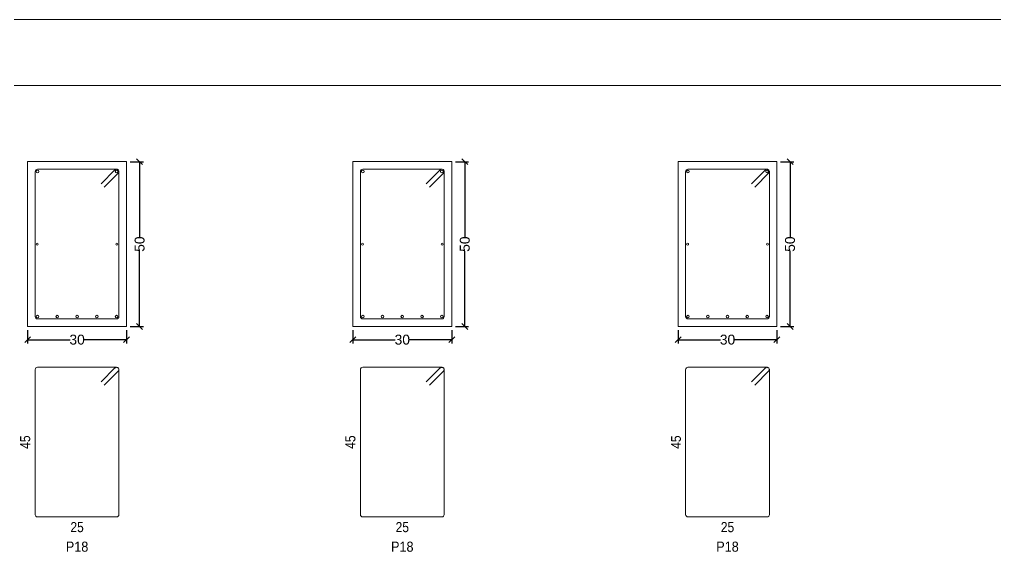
# Model space of a CAD drawing. Header units: millimetres. Extents: x 2 to 158, y -69 to 77.
# Drawn here: x 22.11 to 36.92, y 37.59 to 45.7 of the extents above; entities that cross this region are included whole.
import ezdxf
from ezdxf.enums import TextEntityAlignment as Align

# ---------------------------------------------------------------- set-up
doc = ezdxf.new("R2010")
doc.units = ezdxf.units.MM
for name, color, linetype, lineweight in [('ARM_LONGITUDINAL_Ø6', 151, 'Continuous', 9), ('ARM_LONGITUDINAL_Ø8', 32, 'Continuous', 9), ('ARM_TRANSVERSAL_Ø6', 151, 'Continuous', 9), ('RECUAD_LIMITES', 2, 'Continuous', 0), ('RECUAD_MARCO', 1, 'Continuous', 20), ('SEC_CONT_VIG_HORMIGON_SECCION', 2, 'Continuous', 9), ('SEC_COTAS_SEC_DIM_VIGA', 122, 'Continuous', 0), ('SEC_COTAS_TEXTOS_DESPIECE_ESTRIBADO', 122, 'Continuous', 0), ('SEC_REF_TXT_POSICIONES_ARM_ESTRIBOS', 1, 'Continuous', 9)]:
    doc.layers.add(name, color=color, linetype=linetype, lineweight=lineweight)
doc.styles.add('CYPETXT_0.225_romans', font='arial.ttf', dxfattribs={"height": 0.15})
doc.styles.add('CYPETXT_romans', font='arial.ttf', dxfattribs={"height": 0.2})
doc.dimstyles.new('cype_oblique', dxfattribs={"dimtxt": 0.18, "dimasz": 0.18, "dimexe": 0.05625, "dimexo": 0.05625, "dimgap": 0, "dimtad": 0, "dimdec": 4, "dimzin": 0, "dimdsep": 46, "dimtxsty": 'CYPETXT_0.225_romans', "dimblk": 'OBLIQUE', "dimtsz": 0.045, "dimcen": 0.09, "dimadec": 0, "dimazin": 0, "dimtfac": 1, "dimtdec": 4, "dimtofl": 0, "dimtmove": 2, "dimatfit": 3, "dimfxl": 1, "dimtolj": 1, "dimtzin": 0, "dimarcsym": 0})

# ---------------------------------------------------------------- blocks, each defined once
blk = doc.blocks.new('*D277')
at = {"layer": 'Defpoints', "color": 0, "transparency": 16777216}
for p in [(22.231, 41.048), (23.731, 41.048), (23.731, 40.849)]:
    blk.add_point(p, dxfattribs=at)
at = {"layer": 'SEC_COTAS_SEC_DIM_VIGA', "color": 0, "lineweight": -2, "transparency": 16777216}
for p, q in [((22.186, 40.804), (22.276, 40.894)), ((22.231, 40.992), (22.231, 40.792)), ((23.686, 40.804), (23.776, 40.894)), ((23.731, 40.992), (23.731, 40.792)), ((22.231, 40.849), (22.874, 40.849)), ((23.731, 40.849), (23.088, 40.849))]:
    blk.add_line(p, q, dxfattribs=at)
at = {"layer": 'SEC_COTAS_SEC_DIM_VIGA', "color": 0, "transparency": 16777216, "insert": (22.981, 40.849), "char_height": 0.15, "attachment_point": 5, "style": 'CYPETXT_0.225_romans'}
blk.add_mtext('\\A1;30', dxfattribs=at)
blk = doc.blocks.new('_OBLIQUE')
at = {"color": 0, "linetype": 'ByBlock', "lineweight": -2}
blk.add_line((-0.5, -0.5), (0.5, 0.5), dxfattribs=at)
blk = doc.blocks.new('*D278')
at = {"layer": 'Defpoints', "color": 0, "transparency": 16777216}
for p in [(23.731, 43.548), (23.93, 43.548), (23.731, 41.048)]:
    blk.add_point(p, dxfattribs=at)
at = {"layer": 'SEC_COTAS_SEC_DIM_VIGA', "color": 0, "lineweight": -2, "transparency": 16777216}
for p, q in [((23.787, 43.548), (23.987, 43.548)), ((23.975, 43.503), (23.885, 43.593)), ((23.93, 43.548), (23.93, 42.405)), ((23.93, 41.048), (23.93, 42.191)), ((23.787, 41.048), (23.987, 41.048)), ((23.975, 41.003), (23.885, 41.093))]:
    blk.add_line(p, q, dxfattribs=at)
at = {"layer": 'SEC_COTAS_SEC_DIM_VIGA', "color": 0, "transparency": 16777216, "insert": (23.93, 42.298), "char_height": 0.15, "attachment_point": 5, "rotation": 90, "style": 'CYPETXT_0.225_romans'}
blk.add_mtext('\\A1;50', dxfattribs=at)
blk = doc.blocks.new('*D279')
at = {"layer": 'Defpoints', "color": 0, "transparency": 16777216}
for p in [(27.166, 41.048), (28.666, 41.048), (28.666, 40.849)]:
    blk.add_point(p, dxfattribs=at)
at = {"layer": 'SEC_COTAS_SEC_DIM_VIGA', "color": 0, "lineweight": -2, "transparency": 16777216}
for p, q in [((27.121, 40.804), (27.211, 40.894)), ((27.166, 40.992), (27.166, 40.792)), ((28.621, 40.804), (28.711, 40.894)), ((28.666, 40.992), (28.666, 40.792)), ((27.166, 40.849), (27.809, 40.849)), ((28.666, 40.849), (28.023, 40.849))]:
    blk.add_line(p, q, dxfattribs=at)
at = {"layer": 'SEC_COTAS_SEC_DIM_VIGA', "color": 0, "transparency": 16777216, "insert": (27.916, 40.849), "char_height": 0.15, "attachment_point": 5, "style": 'CYPETXT_0.225_romans'}
blk.add_mtext('\\A1;30', dxfattribs=at)
blk = doc.blocks.new('*D280')
at = {"layer": 'Defpoints', "color": 0, "transparency": 16777216}
for p in [(28.666, 43.548), (28.865, 43.548), (28.666, 41.048)]:
    blk.add_point(p, dxfattribs=at)
at = {"layer": 'SEC_COTAS_SEC_DIM_VIGA', "color": 0, "lineweight": -2, "transparency": 16777216}
for p, q in [((28.722, 43.548), (28.922, 43.548)), ((28.91, 43.503), (28.82, 43.593)), ((28.865, 43.548), (28.865, 42.405)), ((28.865, 41.048), (28.865, 42.191)), ((28.722, 41.048), (28.922, 41.048)), ((28.91, 41.003), (28.82, 41.093))]:
    blk.add_line(p, q, dxfattribs=at)
at = {"layer": 'SEC_COTAS_SEC_DIM_VIGA', "color": 0, "transparency": 16777216, "insert": (28.865, 42.298), "char_height": 0.15, "attachment_point": 5, "rotation": 90, "style": 'CYPETXT_0.225_romans'}
blk.add_mtext('\\A1;50', dxfattribs=at)
blk = doc.blocks.new('*D281')
at = {"layer": 'Defpoints', "color": 0, "transparency": 16777216}
for p in [(32.101, 41.048), (33.601, 41.048), (33.601, 40.849)]:
    blk.add_point(p, dxfattribs=at)
at = {"layer": 'SEC_COTAS_SEC_DIM_VIGA', "color": 0, "lineweight": -2, "transparency": 16777216}
for p, q in [((32.056, 40.804), (32.146, 40.894)), ((32.101, 40.992), (32.101, 40.792)), ((33.556, 40.804), (33.646, 40.894)), ((33.601, 40.992), (33.601, 40.792)), ((32.101, 40.849), (32.744, 40.849)), ((33.601, 40.849), (32.958, 40.849))]:
    blk.add_line(p, q, dxfattribs=at)
at = {"layer": 'SEC_COTAS_SEC_DIM_VIGA', "color": 0, "transparency": 16777216, "insert": (32.851, 40.849), "char_height": 0.15, "attachment_point": 5, "style": 'CYPETXT_0.225_romans'}
blk.add_mtext('\\A1;30', dxfattribs=at)
blk = doc.blocks.new('*D282')
at = {"layer": 'Defpoints', "color": 0, "transparency": 16777216}
for p in [(33.601, 43.548), (33.8, 43.548), (33.601, 41.048)]:
    blk.add_point(p, dxfattribs=at)
at = {"layer": 'SEC_COTAS_SEC_DIM_VIGA', "color": 0, "lineweight": -2, "transparency": 16777216}
for p, q in [((33.657, 43.548), (33.857, 43.548)), ((33.845, 43.503), (33.755, 43.593)), ((33.8, 43.548), (33.8, 42.405)), ((33.8, 41.048), (33.8, 42.191)), ((33.657, 41.048), (33.857, 41.048)), ((33.845, 41.003), (33.755, 41.093))]:
    blk.add_line(p, q, dxfattribs=at)
at = {"layer": 'SEC_COTAS_SEC_DIM_VIGA', "color": 0, "transparency": 16777216, "insert": (33.8, 42.298), "char_height": 0.15, "attachment_point": 5, "rotation": 90, "style": 'CYPETXT_0.225_romans'}
blk.add_mtext('\\A1;50', dxfattribs=at)

msp = doc.modelspace()

# ---------------------------------------------------------------- linework, layer by layer
at = {"layer": 'ARM_LONGITUDINAL_Ø6'}
for centre in [(22.37595, 42.29818), (23.58595, 42.29818), (27.31095, 42.29818), (28.52095, 42.29818), (32.24595, 42.29818), (33.45595, 42.29818)]:
    msp.add_circle(centre, 0.015, dxfattribs=at)
at = {"layer": 'ARM_LONGITUDINAL_Ø8'}
for centre in [(22.38095, 43.39818), (23.58095, 43.39818), (27.31595, 43.39818), (28.51595, 43.39818), (32.25095, 43.39818), (33.45095, 43.39818), (22.38095, 41.19818), (22.68095, 41.19818), (22.98095, 41.19818), (23.28095, 41.19818), (23.58095, 41.19818), (27.31595, 41.19818), (27.61595, 41.19818), (27.91595, 41.19818), (28.21595, 41.19818), (28.51595, 41.19818), (32.25095, 41.19818), (32.55095, 41.19818), (32.85095, 41.19818), (33.15095, 41.19818), (33.45095, 41.19818)]:
    msp.add_circle(centre, 0.02, dxfattribs=at)
at = {"layer": 'ARM_TRANSVERSAL_Ø6'}
for points in [[(23.39356, 43.1613), (23.60926, 43.37761), (23.61213, 43.38229), (23.61423, 43.38736), (23.61552, 43.3927), (23.61595, 43.39818), (23.61527, 43.40501), (23.61328, 43.41157), (23.61005, 43.41762), (23.6057, 43.42293), (23.60039, 43.42728), (23.59434, 43.43052), (23.58778, 43.43251), (23.58095, 43.43318), (22.38095, 43.43318), (22.36755, 43.43052), (22.3562, 43.42293), (22.34861, 43.41157), (22.34595, 43.39818), (22.34595, 41.19818), (22.34861, 41.18479), (22.3562, 41.17343), (22.36755, 41.16584), (22.38095, 41.16318), (23.58095, 41.16318), (23.59434, 41.16584), (23.6057, 41.17343), (23.61328, 41.18479), (23.61595, 41.19818), (23.61595, 43.39818), (23.61527, 43.40501), (23.61328, 43.41157), (23.61005, 43.41762), (23.6057, 43.42293), (23.60039, 43.42728), (23.59434, 43.43052), (23.58778, 43.43251), (23.58095, 43.43318), (23.57412, 43.43251), (23.56755, 43.43052), (23.5615, 43.42728), (23.5562, 43.42293), (23.34407, 43.2108)], [(28.32856, 43.1613), (28.54426, 43.37761), (28.54713, 43.38229), (28.54923, 43.38736), (28.55052, 43.3927), (28.55095, 43.39818), (28.55027, 43.40501), (28.54828, 43.41157), (28.54505, 43.41762), (28.5407, 43.42293), (28.53539, 43.42728), (28.52934, 43.43052), (28.52278, 43.43251), (28.51595, 43.43318), (27.31595, 43.43318), (27.30255, 43.43052), (27.2912, 43.42293), (27.28361, 43.41157), (27.28095, 43.39818), (27.28095, 41.19818), (27.28361, 41.18479), (27.2912, 41.17343), (27.30255, 41.16584), (27.31595, 41.16318), (28.51595, 41.16318), (28.52934, 41.16584), (28.5407, 41.17343), (28.54828, 41.18479), (28.55095, 41.19818), (28.55095, 43.39818), (28.55027, 43.40501), (28.54828, 43.41157), (28.54505, 43.41762), (28.5407, 43.42293), (28.53539, 43.42728), (28.52934, 43.43052), (28.52278, 43.43251), (28.51595, 43.43318), (28.50912, 43.43251), (28.50255, 43.43052), (28.4965, 43.42728), (28.4912, 43.42293), (28.27907, 43.2108)], [(33.26356, 43.1613), (33.47926, 43.37761), (33.48213, 43.38229), (33.48423, 43.38736), (33.48552, 43.3927), (33.48595, 43.39818), (33.48527, 43.40501), (33.48328, 43.41157), (33.48005, 43.41762), (33.4757, 43.42293), (33.47039, 43.42728), (33.46434, 43.43052), (33.45778, 43.43251), (33.45095, 43.43318), (32.25095, 43.43318), (32.23755, 43.43052), (32.2262, 43.42293), (32.21861, 43.41157), (32.21595, 43.39818), (32.21595, 41.19818), (32.21861, 41.18479), (32.2262, 41.17343), (32.23755, 41.16584), (32.25095, 41.16318), (33.45095, 41.16318), (33.46434, 41.16584), (33.4757, 41.17343), (33.48328, 41.18479), (33.48595, 41.19818), (33.48595, 43.39818), (33.48527, 43.40501), (33.48328, 43.41157), (33.48005, 43.41762), (33.4757, 43.42293), (33.47039, 43.42728), (33.46434, 43.43052), (33.45778, 43.43251), (33.45095, 43.43318), (33.44412, 43.43251), (33.43755, 43.43052), (33.4315, 43.42728), (33.4262, 43.42293), (33.21407, 43.2108)], [(23.39356, 40.1583), (23.60926, 40.37461), (23.61213, 40.37929), (23.61423, 40.38436), (23.61552, 40.3897), (23.61595, 40.39518), (23.61527, 40.40201), (23.61328, 40.40857), (23.61005, 40.41462), (23.6057, 40.41993), (23.60039, 40.42428), (23.59434, 40.42752), (23.58778, 40.42951), (23.58095, 40.43018), (22.38095, 40.43018), (22.36755, 40.42752), (22.3562, 40.41993), (22.34861, 40.40857), (22.34595, 40.39518), (22.34595, 38.19518), (22.34861, 38.18179), (22.3562, 38.17043), (22.36755, 38.16284), (22.38095, 38.16018), (23.58095, 38.16018), (23.59434, 38.16284), (23.6057, 38.17043), (23.61328, 38.18179), (23.61595, 38.19518), (23.61595, 40.39518), (23.61527, 40.40201), (23.61328, 40.40857), (23.61005, 40.41462), (23.6057, 40.41993), (23.60039, 40.42428), (23.59434, 40.42752), (23.58778, 40.42951), (23.58095, 40.43018), (23.57412, 40.42951), (23.56755, 40.42752), (23.5615, 40.42428), (23.5562, 40.41993), (23.34407, 40.2078)], [(28.32856, 40.1583), (28.54426, 40.37461), (28.54713, 40.37929), (28.54923, 40.38436), (28.55052, 40.3897), (28.55095, 40.39518), (28.55027, 40.40201), (28.54828, 40.40857), (28.54505, 40.41462), (28.5407, 40.41993), (28.53539, 40.42428), (28.52934, 40.42752), (28.52278, 40.42951), (28.51595, 40.43018), (27.31595, 40.43018), (27.30255, 40.42752), (27.2912, 40.41993), (27.28361, 40.40857), (27.28095, 40.39518), (27.28095, 38.19518), (27.28361, 38.18179), (27.2912, 38.17043), (27.30255, 38.16284), (27.31595, 38.16018), (28.51595, 38.16018), (28.52934, 38.16284), (28.5407, 38.17043), (28.54828, 38.18179), (28.55095, 38.19518), (28.55095, 40.39518), (28.55027, 40.40201), (28.54828, 40.40857), (28.54505, 40.41462), (28.5407, 40.41993), (28.53539, 40.42428), (28.52934, 40.42752), (28.52278, 40.42951), (28.51595, 40.43018), (28.50912, 40.42951), (28.50255, 40.42752), (28.4965, 40.42428), (28.4912, 40.41993), (28.27907, 40.2078)], [(33.26356, 40.1583), (33.47926, 40.37461), (33.48213, 40.37929), (33.48423, 40.38436), (33.48552, 40.3897), (33.48595, 40.39518), (33.48527, 40.40201), (33.48328, 40.40857), (33.48005, 40.41462), (33.4757, 40.41993), (33.47039, 40.42428), (33.46434, 40.42752), (33.45778, 40.42951), (33.45095, 40.43018), (32.25095, 40.43018), (32.23755, 40.42752), (32.2262, 40.41993), (32.21861, 40.40857), (32.21595, 40.39518), (32.21595, 38.19518), (32.21861, 38.18179), (32.2262, 38.17043), (32.23755, 38.16284), (32.25095, 38.16018), (33.45095, 38.16018), (33.46434, 38.16284), (33.4757, 38.17043), (33.48328, 38.18179), (33.48595, 38.19518), (33.48595, 40.39518), (33.48527, 40.40201), (33.48328, 40.40857), (33.48005, 40.41462), (33.4757, 40.41993), (33.47039, 40.42428), (33.46434, 40.42752), (33.45778, 40.42951), (33.45095, 40.43018), (33.44412, 40.42951), (33.43755, 40.42752), (33.4315, 40.42428), (33.4262, 40.41993), (33.21407, 40.2078)]]:
    msp.add_lwpolyline(points, dxfattribs=at)
at = {"layer": 'RECUAD_LIMITES'}
msp.add_lwpolyline([(2.2137, 27.40336), (93.2137, 27.40336), (93.2137, 45.70336), (2.2137, 45.70336), (2.2137, 27.40336)], close=True, dxfattribs=at)
at = {"layer": 'RECUAD_MARCO'}
msp.add_lwpolyline([(4.7137, 28.40336), (92.2137, 28.40336), (92.2137, 44.70336), (4.7137, 44.70336), (4.7137, 28.40336)], close=True, dxfattribs=at)
at = {"layer": 'SEC_CONT_VIG_HORMIGON_SECCION'}
for points in [[(23.73095, 43.54818), (22.23095, 43.54818), (22.23095, 41.04818), (23.73095, 41.04818), (23.73095, 43.54818)], [(28.66595, 43.54818), (27.16595, 43.54818), (27.16595, 41.04818), (28.66595, 41.04818), (28.66595, 43.54818)], [(33.60095, 43.54818), (32.10095, 43.54818), (32.10095, 41.04818), (33.60095, 41.04818), (33.60095, 43.54818)]]:
    msp.add_lwpolyline(points, close=True, dxfattribs=at)

# ---------------------------------------------------------------- texts
at = {"layer": 'SEC_COTAS_TEXTOS_DESPIECE_ESTRIBADO', "style": 'CYPETXT_romans'}
for height, width, p in [(0.153333, 0.853312, (22.26928, 39.29518)), (0.153333, 0.853312, (27.20428, 39.29518)), (0.146667, 0.892099, (32.14261, 39.29518))]:
    msp.add_text('45', height=height, rotation=90, dxfattribs=dict(at, width=width)).set_placement(p, align=Align.CENTER)
at = {"layer": 'SEC_COTAS_TEXTOS_DESPIECE_ESTRIBADO', "style": 'CYPETXT_romans', "width": 0.853312}
for p in [(22.98095, 38.08351), (27.91595, 38.08351), (32.85095, 38.08351)]:
    msp.add_text('25', height=0.153333, dxfattribs=at).set_placement(p, align=Align.TOP_CENTER)
at = {"layer": 'SEC_REF_TXT_POSICIONES_ARM_ESTRIBOS', "style": 'CYPETXT_romans', "width": 0.894629}
for p in [(22.98095, 37.71018), (27.91595, 37.71018), (32.85095, 37.71018)]:
    msp.add_text('P18', height=0.153333, dxfattribs=at).set_placement(p, align=Align.MIDDLE_CENTER)

# ---------------------------------------------------------------- dimensions: what is measured, and where the dimension line sits
at = {"layer": 'SEC_COTAS_SEC_DIM_VIGA'}
for p1, p2, text, picture, middle in [((23.73095, 41.04818), (23.73095, 43.54818), '50', '*D278', (23.93045, 42.29818)), ((28.66595, 41.04818), (28.66595, 43.54818), '50', '*D280', (28.86545, 42.29818)), ((33.60095, 41.04818), (33.60095, 43.54818), '50', '*D282', (33.80045, 42.29818)), ((22.23095, 41.04818), (23.73095, 41.04818), '30', '*D277', (22.98095, 40.84868)), ((27.16595, 41.04818), (28.66595, 41.04818), '30', '*D279', (27.91595, 40.84868)), ((32.10095, 41.04818), (33.60095, 41.04818), '30', '*D281', (32.85095, 40.84868))]:
    dim = msp.add_aligned_dim(p1=p1, p2=p2, distance=-0.1995, text=text, dimstyle='cype_oblique', dxfattribs=at)
    dim.commit()
    dim.dimension.update_dxf_attribs({"geometry": picture, "text_midpoint": middle})

doc.saveas('drawing.dxf')
